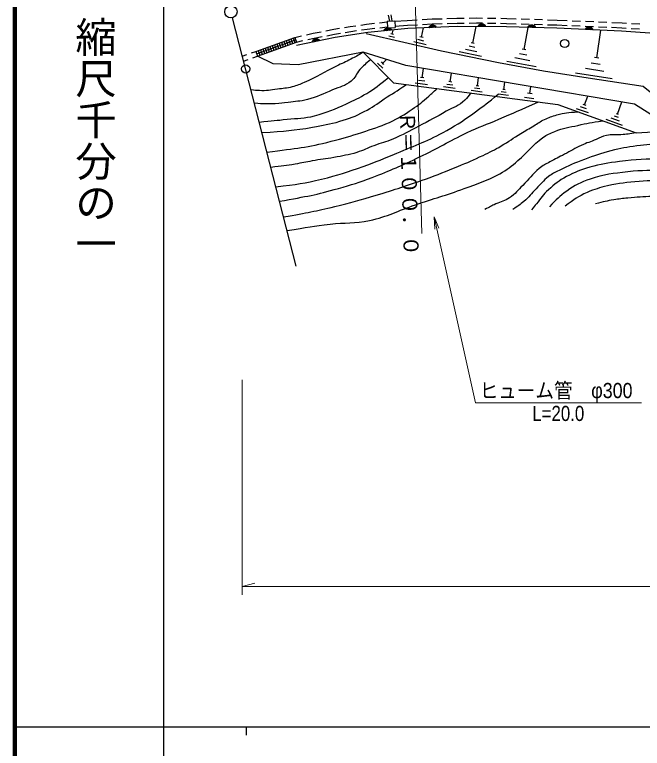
# Model space of a CAD drawing. Units: millimetres at full size, sheet at 1:1000; details may follow other scales. Extents: x 40000 to 680000, y 20000 to 380000.
# Drawn here: x 40000 to 115920, y 202409 to 291219 of the extents above; entities that cross this region are included whole.
import ezdxf
from ezdxf.enums import TextEntityAlignment as Align

# ---------------------------------------------------------------- set-up
doc = ezdxf.new("R2010")
doc.units = ezdxf.units.MM
doc.header["$LTSCALE"] = 1000
for name, color, linetype, lineweight in [('M-BGD', 7, 'Continuous', 25), ('M-BMK-OTRS', 5, 'Continuous', 25), ('M-BMK-SRVR', 3, 'Continuous', 25), ('M-STR-HTXT', 7, 'Continuous', 13), ('M-TTL', 2, 'Continuous', 140), ('M-TTL-BAND', 7, 'Continuous', 25)]:
    doc.layers.add(name, color=color, linetype=linetype, lineweight=lineweight)
doc.styles.add('@ＭＳ ゴシック', font='')
doc.styles.add('ＭＳ Ｐゴシック', font='')
doc.styles.get('@ＭＳ ゴシック').set_extended_font_data('@MS Gothic')
doc.styles.get('ＭＳ Ｐゴシック').set_extended_font_data('MS PGothic')

# ---------------------------------------------------------------- blocks, each defined once
blk = doc.blocks.new('open_arrow')
at = {"color": 0, "linetype": 'Continuous', "lineweight": -2}
blk.add_lwpolyline([(7.5, 1.25), (0, 0), (7.5, -1.25)], dxfattribs=at)

msp = doc.modelspace()

# ---------------------------------------------------------------- linework, layer by layer
at = {"layer": 'M-BGD'}
for p, q in [((85068, 290425), (85990, 290479)), ((85068, 290425), (85115, 289606)), ((85377, 290443), (85225, 291144)), ((85680, 290461), (85523, 291184)), ((85990, 290479), (86038, 289660)), ((85993, 290421), (87495, 290528)), ((87495, 290528), (88689, 290596)), ((89288, 290631), (90482, 290699)), ((90482, 290699), (91690, 290732)), ((92290, 290748), (93497, 290781)), ((93497, 290781), (94378, 290797)), ((94977, 290809), (95858, 290825)), ((95858, 290825), (96588, 290813)), ((97188, 290803), (98188, 290787)), ((98788, 290777), (99518, 290764)), ((99518, 290764), (100665, 290728)), ((101264, 290708), (102264, 290676)), ((102863, 290657), (103863, 290625)), ((104463, 290605), (105609, 290568)), ((105609, 290568), (106842, 290516)), ((107441, 290491), (108440, 290449)), ((109040, 290423), (110039, 290381)), ((78598, 289450), (79297, 289567)), ((79889, 289667), (80588, 289784)), ((80588, 289784), (81282, 289882)), ((81876, 289966), (82570, 290064)), ((82570, 290064), (83523, 290174)), ((82647, 289468), (83579, 289577)), ((84119, 290244), (85072, 290355)), ((84175, 289646), (85107, 289755)), ((85115, 289606), (86038, 289660)), ((86028, 289821), (87534, 289929)), ((87534, 289929), (88721, 289997)), ((89214, 288489), (89470, 289610)), ((89320, 290031), (90507, 290100)), ((90507, 290100), (91709, 290132)), ((92309, 290148), (93511, 290181)), ((93511, 290181), (94385, 290198)), ((94985, 290209), (95858, 290225)), ((95400, 287767), (95815, 289775)), ((95858, 290225), (96581, 290213)), ((97181, 290203), (98181, 290187)), ((98781, 290177), (99503, 290165)), ((99503, 290165), (100646, 290128)), ((101246, 290109), (102245, 290076)), ((101626, 287003), (102116, 289680)), ((102845, 290057), (103844, 290025)), ((104444, 290006), (105587, 289969)), ((105587, 289969), (106814, 289917)), ((107413, 289892), (108413, 289849)), ((109012, 289824), (110011, 289782)), ((110611, 289756), (111610, 289714)), ((110638, 290356), (111637, 290314)), ((112209, 289689), (113436, 289637)), ((112237, 290288), (113469, 290236)), ((113436, 289637), (113977, 289600)), ((113469, 290236), (114014, 290199)), ((114575, 289559), (115573, 289491)), ((114612, 290158), (115610, 290090)), ((73877, 288471), (74706, 288655)), ((75292, 288785), (76121, 288969)), ((76121, 288969), (77065, 289152)), ((77654, 289266), (78598, 289450)), ((77769, 288677), (78705, 288859)), ((78705, 288859), (79397, 288975)), ((79988, 289075), (80680, 289191)), ((80680, 289191), (81366, 289288)), ((81960, 289372), (82647, 289468)), ((85842, 288823), (85508, 288899)), ((85675, 288861), (85789, 289363)), ((110398, 286009), (110914, 289343)), ((69157, 286774), (73877, 288471)), ((69259, 286492), (73978, 288189)), ((69360, 286209), (74080, 287906)), ((71980, 287789), (72183, 287224)), ((72262, 287890), (72465, 287326)), ((72545, 287992), (72748, 287427)), ((72827, 288093), (73030, 287529)), ((73109, 288195), (73312, 287630)), ((73392, 288297), (73595, 287732)), ((73674, 288398), (73877, 287833)), ((73877, 288471), (74080, 287906)), ((74080, 287906), (74868, 288080)), ((75454, 288208), (76243, 288381)), ((76243, 288381), (77180, 288563)), ((85933, 288451), (85264, 288603)), ((89791, 287571), (88296, 287912)), ((89503, 288030), (88755, 288200)), ((89401, 288446), (89027, 288532)), ((95568, 287732), (95233, 287802)), ((69439, 286875), (69642, 286311)), ((69722, 286977), (69925, 286412)), ((70004, 287078), (70207, 286514)), ((70286, 287180), (70489, 286615)), ((70569, 287281), (70772, 286717)), ((70851, 287383), (71054, 286818)), ((71133, 287484), (71336, 286920)), ((71416, 287586), (71619, 287021)), ((71698, 287687), (71901, 287123)), ((95885, 286736), (94547, 287013)), ((95643, 287252), (94973, 287390)), ((101849, 286962), (101403, 287043)), ((67536, 286187), (68065, 286379)), ((68629, 286583), (69157, 286774)), ((68806, 286009), (69361, 286210)), ((69157, 286774), (69361, 286210)), ((96462, 286152), (93785, 286705)), ((102301, 285650), (100516, 285976)), ((101964, 286326), (101071, 286489)), ((110676, 285966), (110120, 286052)), ((67686, 285604), (68242, 285805)), ((84514, 284724), (83900, 285338)), ((84668, 285184), (84361, 285492)), ((84514, 285338), (84975, 285799)), ((103085, 284891), (99515, 285544)), ((110839, 285182), (109728, 285354)), ((89294, 283587), (89444, 284721)), ((111280, 284355), (109057, 284699)), ((89483, 283562), (89105, 283612)), ((92685, 283088), (92825, 284149)), ((95982, 282603), (96113, 283594)), ((112277, 283442), (107831, 284130)), ((89950, 282731), (88438, 282931)), ((89622, 283159), (88866, 283259)), ((93299, 282287), (91884, 282474)), ((92992, 282688), (92284, 282781)), ((92862, 283065), (92508, 283112)), ((96147, 282581), (95817, 282625)), ((99187, 282132), (99309, 283053)), ((102303, 281674), (102416, 282528)), ((96554, 281856), (95234, 282031)), ((96268, 282229), (95608, 282317)), ((99720, 281436), (98491, 281599)), ((99453, 281784), (98839, 281865)), ((99340, 282112), (99033, 282152)), ((102588, 281636), (102018, 281711)), ((102797, 281029), (101658, 281179)), ((108935, 280292), (109322, 281361)), ((112906, 279173), (113445, 280664)), ((109390, 279321), (107964, 279837)), ((109163, 279806), (108450, 280064)), ((109113, 280227), (108757, 280356)), ((113034, 278752), (112537, 278931)), ((113030, 279128), (112781, 279218)), ((113540, 277819), (111552, 278538)), ((113163, 278330), (112169, 278690))]:
    msp.add_line(p, q, dxfattribs=at)
for points in [[(161441, 286228), (160630, 285866), (113414, 289238), (105572, 289569), (99493, 289765), (93520, 289781), (87560, 289530), (82698, 289072), (78777, 288466), (74093, 287495)], [(82512, 288923), (91620, 286846), (98506, 285423), (103986, 284422), (109382, 283559), (116030, 282558), (121009, 278535), (120876, 278297), (127536, 269745)], [(125534, 270121), (120219, 277425), (120034, 277178), (114978, 280405), (87323, 285079), (82149, 286665), (74290, 285140), (71258, 285279), (69360, 286209)], [(82149, 286665), (85841, 282972), (105681, 280344), (115194, 276902), (120034, 277178)]]:
    msp.add_lwpolyline(points, dxfattribs=at)
for centre in [(106534, 287732), (67943, 284650)]:
    msp.add_circle(centre, 500, dxfattribs=at)
for centre, radius, start, end in [((85154, 289035), 567, 33.45522, 157.31024), ((90551, 289389), 567, 30.48744, 154.34247), ((90551, 289389), 453, 38.44684, 146.38308), ((90551, 289389), 340, 54.07221, 130.75771), ((96506, 289506), 567, 27.91519, 151.77022), ((96506, 289506), 453, 35.87459, 143.81083), ((96506, 289506), 340, 51.49996, 128.18546), ((102524, 289400), 567, 26.22865, 150.08367), ((102524, 289400), 453, 34.18804, 142.12428), ((102524, 289400), 340, 49.81341, 126.49891), ((109482, 289137), 567, 25.65164, 149.50667), ((109482, 289137), 453, 33.61103, 141.54728), ((85154, 289035), 453, 41.41461, 149.35085), ((85154, 289035), 340, 57.03998, 133.72548), ((109482, 289137), 340, 49.23641, 125.9219), ((76489, 287719), 567, 39.78477, 163.63979), ((76489, 287719), 453, 47.74416, 155.6804), ((76489, 287719), 340, 63.36953, 140.05503)]:
    msp.add_arc(centre, radius, start, end, dxfattribs=at)
for points, knots in [([(82149, 286665), (81454, 286257), (81262, 286147), (80680, 285840), (80004, 285483), (79602, 285328), (78918, 284987), (77391, 284224), (76580, 283704), (75024, 283002), (74477, 282756), (74157, 282641), (73578, 282483), (72891, 282297), (72484, 282293), (71779, 282205), (70935, 282100), (70459, 281983), (69609, 282020), (69207, 282037), (69055, 282042), (68584, 282111)], [0, 0, 0, 0, 1, 1, 1, 2, 2, 2, 3, 3, 3, 4, 4, 4, 5, 5, 5, 6, 6, 6, 7, 7, 7, 7]), ([(83057, 285757), (82421, 285252), (82208, 285083), (81745, 284569), (81284, 284059), (81243, 283575), (80701, 283151), (79938, 282553), (79342, 282485), (78448, 282108), (77275, 281612), (76637, 281255), (75403, 280939), (74509, 280711), (73981, 280721), (73066, 280606), (72464, 280530), (72127, 280478), (71522, 280439), (70539, 280374), (70179, 280419), (68999, 280494)], [0, 0, 0, 0, 1, 1, 1, 2, 2, 2, 3, 3, 3, 4, 4, 4, 5, 5, 5, 6, 6, 6, 7, 7, 7, 7]), ([(69583, 278222), (71209, 278374), (71631, 278413), (72941, 278561), (74246, 278709), (75008, 278643), (76279, 278978), (77830, 279387), (78655, 279780), (80117, 280439), (81101, 280882), (81654, 281136), (82579, 281690), (83669, 282343), (84033, 282657), (85206, 283608)], [0, 0, 0, 0, 1, 1, 1, 2, 2, 2, 3, 3, 3, 4, 4, 4, 5, 5, 5, 5]), ([(69913, 276937), (72809, 277155), (73665, 277169), (76028, 277602), (77324, 277839), (78058, 277949), (79325, 278311), (80521, 278652), (81180, 278912), (82287, 279479), (83285, 279990), (83763, 280418), (84707, 281023), (85766, 281701), (86097, 281915), (87414, 282764)], [0, 0, 0, 0, 1, 1, 1, 2, 2, 2, 3, 3, 3, 4, 4, 4, 5, 5, 5, 5]), ([(70518, 274585), (74188, 275061), (75304, 275123), (78281, 275891), (79745, 276268), (80555, 276516), (81995, 276976), (83316, 277398), (84070, 277612), (85333, 278186), (86463, 278699), (87049, 279090), (88087, 279771), (88920, 280319), (89339, 280699), (90089, 281357), (90490, 281708), (90626, 281827), (91096, 282276)], [0, 0, 0, 0, 1, 1, 1, 2, 2, 2, 3, 3, 3, 4, 4, 4, 5, 5, 5, 6, 6, 6, 6]), ([(95161, 281738), (94882, 281318), (94745, 281177), (94432, 280860), (93722, 280136), (93089, 280025), (92207, 279524), (90919, 278794), (90191, 278395), (88878, 277711), (87669, 277082), (87012, 276683), (85754, 276159), (84872, 275791), (84341, 275683), (83445, 275352), (82635, 275052), (82212, 274800), (81387, 274545), (80324, 274217), (79698, 274141), (78605, 273933), (77589, 273741), (77009, 273695), (75991, 273516), (75185, 273375), (74739, 273264), (73932, 273127), (72791, 272933), (72407, 272895), (70995, 272726)], [0, 0, 0, 0, 1, 1, 1, 2, 2, 2, 3, 3, 3, 4, 4, 4, 5, 5, 5, 6, 6, 6, 7, 7, 7, 8, 8, 8, 9, 9, 9, 10, 10, 10, 10]), ([(71596, 270389), (74197, 270703), (74995, 270792), (77124, 271301), (79126, 271781), (80220, 272169), (82162, 272855), (83762, 273422), (84649, 273771), (86209, 274441), (88595, 275465), (89989, 275934), (92259, 277195), (93670, 277978), (94413, 278504), (95722, 279448), (96833, 280248), (97204, 280542), (98491, 281599)], [0, 0, 0, 0, 1, 1, 1, 2, 2, 2, 3, 3, 3, 4, 4, 4, 5, 5, 5, 6, 6, 6, 6]), ([(72049, 268625), (75433, 269259), (76427, 269394), (79158, 270185), (80761, 270650), (81667, 270900), (83226, 271499), (85512, 272379), (86765, 272947), (88980, 273994), (91265, 275075), (92455, 275865), (94741, 276944), (96207, 277636), (97069, 277933), (98559, 278572), (100440, 279378), (101029, 279635), (103367, 280650)], [0, 0, 0, 0, 1, 1, 1, 2, 2, 2, 3, 3, 3, 4, 4, 4, 5, 5, 5, 6, 6, 6, 6]), ([(72532, 266745), (75497, 267276), (76324, 267410), (78720, 267995), (80690, 268475), (81787, 268779), (83726, 269372), (86074, 270088), (87389, 270497), (89700, 271323), (91248, 271877), (92100, 272230), (93622, 272853), (94819, 273344), (95486, 273630), (96654, 274188), (97526, 274605), (98018, 274839), (98851, 275329), (99794, 275883), (100284, 276258), (101216, 276831), (101830, 277209), (102180, 277410), (102801, 277777), (103300, 278071), (103556, 278282), (104081, 278528), (104647, 278793), (104982, 278907), (105583, 279084), (106539, 279366), (106941, 279367), (108106, 279466)], [0, 0, 0, 0, 1, 1, 1, 2, 2, 2, 3, 3, 3, 4, 4, 4, 5, 5, 5, 6, 6, 6, 7, 7, 7, 8, 8, 8, 9, 9, 9, 10, 10, 10, 11, 11, 11, 11]), ([(72960, 265081), (75440, 265504), (76118, 265624), (78156, 265867), (80009, 266087), (81089, 265912), (82913, 266305), (85163, 266789), (86309, 267472), (88490, 268208), (90785, 268982), (92101, 269330), (94373, 270169), (96079, 270799), (97085, 271071), (98670, 271963), (99597, 272484), (100075, 272857), (100882, 273549), (102099, 274591), (102609, 275375), (103886, 276344), (104397, 276732), (104752, 276853), (105346, 277095), (106389, 277519), (107037, 277573), (108135, 277821), (109286, 278081), (109681, 278145), (111103, 278382)], [0, 0, 0, 0, 1, 1, 1, 2, 2, 2, 3, 3, 3, 4, 4, 4, 5, 5, 5, 6, 6, 6, 7, 7, 7, 8, 8, 8, 9, 9, 9, 10, 10, 10, 10]), ([(115194, 276902), (114310, 276782), (114065, 276748), (113338, 276691), (112655, 276637), (112253, 276762), (111586, 276607), (111073, 276488), (110823, 276301), (110334, 276107), (109634, 275828), (109225, 275711), (108540, 275397), (107718, 275021), (107295, 274734), (106496, 274313), (105812, 273952), (105414, 273779), (104743, 273395), (104229, 273100), (103906, 272981), (103450, 272602), (102590, 271888), (102242, 271343), (101447, 270558), (100840, 269958), (100582, 269513), (99862, 269056), (99258, 268672), (98837, 268613), (98193, 268304), (97667, 268053), (97496, 267967), (96857, 267637)], [0, 0, 0, 0, 1, 1, 1, 2, 2, 2, 3, 3, 3, 4, 4, 4, 5, 5, 5, 6, 6, 6, 7, 7, 7, 8, 8, 8, 9, 9, 9, 10, 10, 10, 11, 11, 11, 11]), ([(121513, 275647), (120024, 275674), (119601, 275682), (118378, 275620), (117152, 275557), (116464, 275496), (115249, 275328), (114017, 275157), (113324, 275050), (112119, 274743), (110841, 274418), (110144, 274159), (108907, 273700), (107689, 273249), (107016, 272959), (105861, 272365), (105341, 272098), (105025, 271978), (104567, 271614), (103927, 271105), (103640, 270736), (103065, 270154), (102482, 269563), (102240, 269144), (101605, 268610), (101113, 268197), (100910, 268054), (100270, 267650)], [0, 0, 0, 0, 1, 1, 1, 2, 2, 2, 3, 3, 3, 4, 4, 4, 5, 5, 5, 6, 6, 6, 7, 7, 7, 8, 8, 8, 9, 9, 9, 9]), ([(122863, 273791), (120739, 273830), (120154, 273833), (118420, 273784), (116363, 273726), (115203, 273715), (113162, 273450), (111746, 273266), (110950, 273126), (109574, 272741), (108426, 272419), (107789, 272175), (106737, 271614), (105811, 271120), (105357, 270720), (104567, 270029), (103906, 269450), (103668, 268994), (103107, 268318), (102878, 268042), (102804, 267954), (102523, 267609)], [0, 0, 0, 0, 1, 1, 1, 2, 2, 2, 3, 3, 3, 4, 4, 4, 5, 5, 5, 6, 6, 6, 7, 7, 7, 7]), ([(123832, 272459), (121370, 272428), (120737, 272421), (118753, 272365), (116960, 272315), (115944, 272421), (114164, 272198), (112369, 271974), (111329, 271904), (109616, 271322), (108436, 270921), (107791, 270589), (106779, 269862), (105879, 269216), (105555, 268883), (104692, 267943)], [0, 0, 0, 0, 1, 1, 1, 2, 2, 2, 3, 3, 3, 4, 4, 4, 5, 5, 5, 5]), ([(124800, 271130), (122069, 271176), (121343, 271203), (119129, 271155), (117727, 271125), (116936, 271171), (115541, 271030), (114034, 270878), (113175, 270838), (111702, 270488), (110719, 270254), (110165, 270102), (109240, 269695), (108115, 269199), (107716, 268874), (106570, 268026)], [0, 0, 0, 0, 1, 1, 1, 2, 2, 2, 3, 3, 3, 4, 4, 4, 5, 5, 5, 5]), ([(124363, 269672), (122417, 269524), (121917, 269483), (120348, 269389), (119093, 269315), (118389, 269297), (117135, 269222), (115977, 269154), (115327, 269126), (114173, 269014), (113503, 268948), (113126, 268913), (112462, 268805), (111588, 268663), (111287, 268575), (110251, 268304)], [0, 0, 0, 0, 1, 1, 1, 2, 2, 2, 3, 3, 3, 4, 4, 4, 5, 5, 5, 5])]:
    msp.add_open_spline(points, degree=3, knots=knots, dxfattribs=at)
at = {"layer": 'M-BMK-OTRS'}
msp.add_line((74064, 260782), (66339, 290847), dxfattribs=at)
at = {"layer": 'M-BMK-SRVR'}
msp.add_circle((66152, 291574), 750, dxfattribs=at)
at = {"layer": 'M-STR-HTXT'}
for p, q in [((89234, 264724), (88410, 294712)), ((67536, 221000), (67536, 247000)), ((67536, 222000), (69036, 222400)), ((67536, 222000), (365888, 222000))]:
    msp.add_line(p, q, dxfattribs=at)
msp.add_lwpolyline([(90751, 266749), (95731, 244235), (115809, 244235)], dxfattribs=at)
at = {"layer": 'M-TTL'}
msp.add_line((40000, 380000), (40000, 20000), dxfattribs=at)
at = {"layer": 'M-TTL-BAND'}
for p, q in [((58000, 370000), (58000, 20000)), ((40000, 205000), (579000, 205000)), ((68000, 205000), (68000, 204000))]:
    msp.add_line(p, q, dxfattribs=at)

# ---------------------------------------------------------------- block references
at = {"layer": 'M-STR-HTXT', "xscale": 197, "yscale": 197, "rotation": 282.5}
msp.add_blockref('open_arrow', (90751, 266749), dxfattribs=at)

# ---------------------------------------------------------------- texts
at = {"layer": 'M-STR-HTXT', "style": 'ＭＳ Ｐゴシック'}
msp.add_text('Ｒ＝１００．０', height=1833, rotation=271.574, dxfattribs=at).set_placement((86269, 270708), align=Align.BOTTOM_CENTER)
at = {"layer": 'M-STR-HTXT', "style": 'ＭＳ Ｐゴシック', "width": 0.9}
msp.add_text('ヒューム管\u3000φ300', height=1833, dxfattribs=at).set_placement((105484, 245722), align=Align.MIDDLE_CENTER)
at = {"layer": 'M-STR-HTXT', "style": 'ＭＳ Ｐゴシック', "width": 0.85}
msp.add_text('L=20.0', height=1833, dxfattribs=at).set_placement((105753, 241483), align=Align.BOTTOM_CENTER)
at = {"layer": 'M-TTL-BAND', "style": '@ＭＳ ゴシック'}
msp.add_text('縮尺千分の一', height=3666, rotation=270, dxfattribs=at).set_placement((49777, 261030), align=Align.MIDDLE_RIGHT)

doc.saveas('drawing.dxf')
